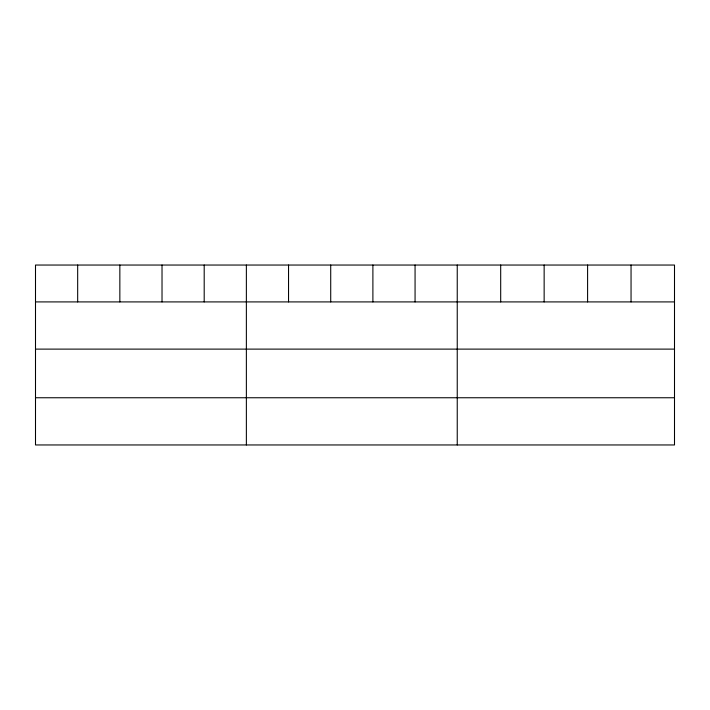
<?xml version="1.0" encoding="UTF-8"?>
<svg xmlns="http://www.w3.org/2000/svg" width="710" height="710" viewBox="0 0 710 710"><rect width="100%" height="100%" fill="white"/><g stroke="black" fill="none" stroke-linecap="round" stroke-linejoin="round"><path stroke-width="1.06" d="M674.5 349.116L674.5 265.043L35.5 265.043L35.5 444.957L674.5 444.957L674.5 349.116L35.5 349.116M35.5 301.91L674.5 301.91M35.5 397.751L674.5 397.751M631.048 265.043L631.048 301.91M587.596 265.043L587.596 301.91M544.144 265.043L544.144 301.91M500.692 265.043L500.692 301.91M457.24 265.043L457.24 444.957M415.066 265.043L415.066 301.91M372.892 265.043L372.892 301.91M330.718 265.043L330.718 301.91M288.544 265.043L288.544 301.91M246.37 265.043L246.37 444.957M204.196 265.043L204.196 301.91M162.022 265.043L162.022 301.91M119.848 265.043L119.848 301.91M77.674 265.043L77.674 301.91"/></g></svg>
